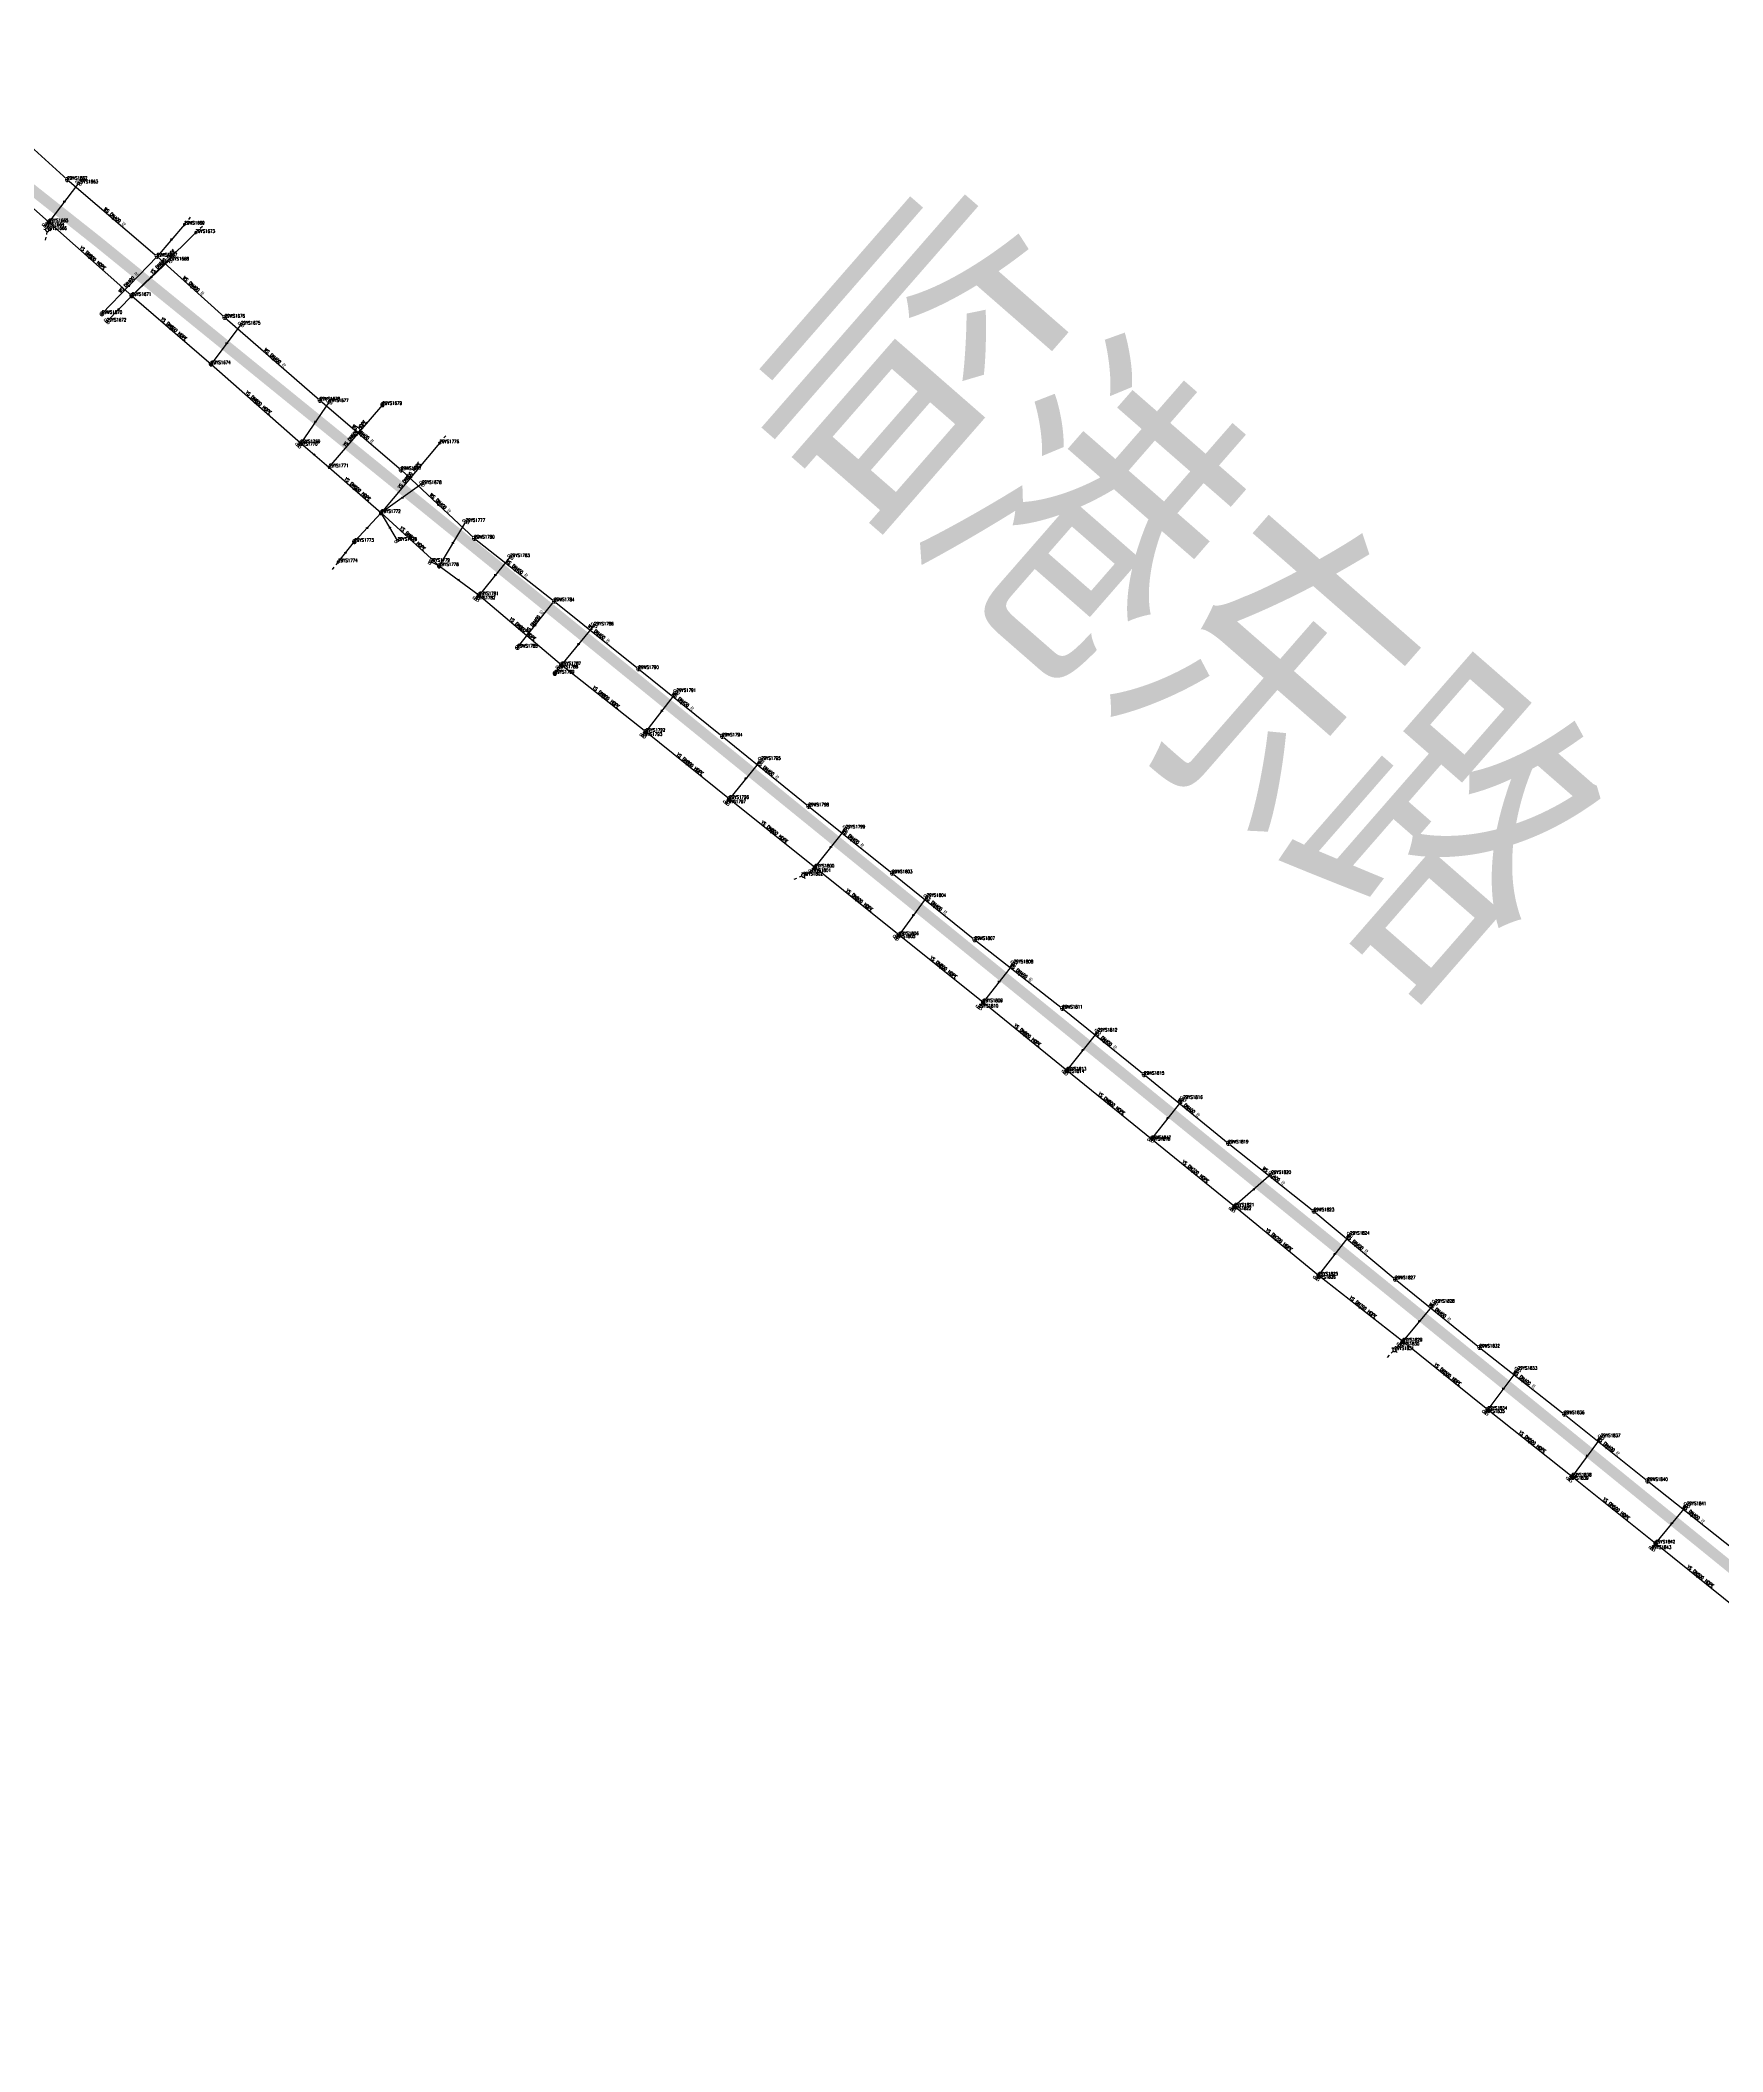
# Model space of a CAD drawing. Extents: x 78813 to 99477, y 2421021 to 2448125.
# Drawn here: x 86243 to 86710, y 2429294 to 2429853 of the extents above; entities that cross this region are included whole.
import ezdxf
from ezdxf.enums import TextEntityAlignment as Align

# ---------------------------------------------------------------- set-up
doc = ezdxf.new("R2010")
doc.units = 0
doc.set_wipeout_variables(frame=1)
doc.layers.get('0').update_dxf_attribs({"linetype": 'CONTINUOUS'})
for name, color, linetype in [('DX_WS', 16, 'CONTINUOUS'), ('DX_YS', 42, 'CONTINUOUS'), ('道路', 5, 'CONTINUOUS')]:
    doc.layers.add(name, color=color, linetype=linetype)
for name, color, linetype, true_color in [('WSLINE', 7, 'CONTINUOUS', 0x7f0000), ('YSANNEXE', 7, 'CONTINUOUS', 0xcc9900), ('YSLINE', 7, 'CONTINUOUS', 0xcc9900)]:
    doc.layers.add(name, color=color, linetype=linetype, true_color=true_color)
doc.layers.add('道路名称', color=7, linetype='CONTINUOUS', lineweight=0)
doc.styles.add('CcNameZT', font='txt.SHX', dxfattribs={"width": 0.8, "bigfont": 'HZTXT.SHX'})
doc.styles.get("Standard").update_dxf_attribs({"font": 'txt.shx', "bigfont": 'hztxt.shx'})
doc.styles.add('宋体0.7', font='', dxfattribs={"width": 0.7})
doc.styles.get('宋体0.7').set_extended_font_data('SimSun')

# ---------------------------------------------------------------- blocks, each defined once
blk = doc.blocks.new('PS污水井')
blk.add_lwpolyline([(1, 0), (1, 0.1), (1, 0.1), (1, 0.2), (1, 0.3), (0.9, 0.3), (0.9, 0.4), (0.9, 0.5), (0.8, 0.5), (0.8, 0.6), (0.8, 0.6), (0.7, 0.7), (0.7, 0.7), (0.6, 0.8), (0.6, 0.8), (0.5, 0.9), (0.4, 0.9), (0.4, 0.9), (0.3, 1), (0.2, 1), (0.2, 1), (0.1, 1), (0, 1), (0, 1), (-0.1, 1), (-0.2, 1), (-0.2, 1), (-0.3, 1), (-0.4, 0.9), (-0.4, 0.9), (-0.5, 0.9), (-0.6, 0.8), (-0.6, 0.8), (-0.7, 0.7), (-0.7, 0.7), (-0.8, 0.6), (-0.8, 0.6), (-0.8, 0.5), (-0.9, 0.5), (-0.9, 0.4), (-0.9, 0.3), (-1, 0.3), (-1, 0.2), (-1, 0.1), (-1, 0.1), (-1, 0), (-1, -0.1), (-1, -0.1), (-1, -0.2), (-1, -0.3), (-0.9, -0.3), (-0.9, -0.4), (-0.9, -0.5), (-0.8, -0.5), (-0.8, -0.6), (-0.8, -0.6), (-0.7, -0.7), (-0.7, -0.7), (-0.6, -0.8), (-0.6, -0.8), (-0.5, -0.9), (-0.4, -0.9), (-0.4, -0.9), (-0.3, -1), (-0.2, -1), (-0.2, -1), (-0.1, -1), (0, -1), (0, -1), (0.1, -1), (0.2, -1), (0.2, -1), (0.3, -1), (0.4, -0.9), (0.4, -0.9), (0.5, -0.9), (0.6, -0.8), (0.6, -0.8), (0.7, -0.7), (0.7, -0.7), (0.8, -0.6), (0.8, -0.6), (0.8, -0.5), (0.9, -0.5), (0.9, -0.4), (0.9, -0.3), (1, -0.3), (1, -0.2), (1, -0.1), (1, 0)], close=True)
blk.add_wipeout([(1, 0), (1, 0.1), (1, 0.1), (1, 0.2), (1, 0.3), (0.9, 0.3), (0.9, 0.4), (0.9, 0.5), (0.8, 0.5), (0.8, 0.6), (0.8, 0.6), (0.7, 0.7), (0.7, 0.7), (0.6, 0.8), (0.6, 0.8), (0.5, 0.9), (0.4, 0.9), (0.4, 0.9), (0.3, 1), (0.2, 1), (0.2, 1), (0.1, 1), (0, 1), (0, 1), (-0.1, 1), (-0.2, 1), (-0.2, 1), (-0.3, 1), (-0.4, 0.9), (-0.4, 0.9), (-0.5, 0.9), (-0.6, 0.8), (-0.6, 0.8), (-0.7, 0.7), (-0.7, 0.7), (-0.8, 0.6), (-0.8, 0.6), (-0.8, 0.5), (-0.9, 0.5), (-0.9, 0.4), (-0.9, 0.3), (-1, 0.3), (-1, 0.2), (-1, 0.1), (-1, 0.1), (-1, 0), (-1, -0.1), (-1, -0.1), (-1, -0.2), (-1, -0.3), (-0.9, -0.3), (-0.9, -0.4), (-0.9, -0.5), (-0.8, -0.5), (-0.8, -0.6), (-0.8, -0.6), (-0.7, -0.7), (-0.7, -0.7), (-0.6, -0.8), (-0.6, -0.8), (-0.5, -0.9), (-0.4, -0.9), (-0.4, -0.9), (-0.3, -1), (-0.2, -1), (-0.2, -1), (-0.1, -1), (0, -1), (0, -1), (0.1, -1), (0.2, -1), (0.2, -1), (0.3, -1), (0.4, -0.9), (0.4, -0.9), (0.5, -0.9), (0.6, -0.8), (0.6, -0.8), (0.7, -0.7), (0.7, -0.7), (0.8, -0.6), (0.8, -0.6), (0.8, -0.5), (0.9, -0.5), (0.9, -0.4), (0.9, -0.3), (1, -0.3), (1, -0.2), (1, -0.1)])
for p, q in [((-1, 0), (0, 0)), ((0, 1), (0, 0)), ((0, 0), (0, -1)), ((0, 0), (1, 0))]:
    blk.add_line(p, q)
blk = doc.blocks.new('PS非普查')
blk.add_lwpolyline([(3.7, 0), (5.3, 0)])
blk.add_wipeout([(0.5, 0), (0.5, 0), (0.5, 0.1), (0.5, 0.1), (0.5, 0.1), (0.5, 0.2), (0.5, 0.2), (0.4, 0.2), (0.4, 0.3), (0.4, 0.3), (0.4, 0.3), (0.4, 0.3), (0.3, 0.4), (0.3, 0.4), (0.3, 0.4), (0.2, 0.4), (0.2, 0.4), (0.2, 0.5), (0.2, 0.5), (0.1, 0.5), (0.1, 0.5), (0.1, 0.5), (0, 0.5), (0, 0.5), (-0.1, 0.5), (-0.1, 0.5), (-0.1, 0.5), (-0.2, 0.5), (-0.2, 0.5), (-0.2, 0.4), (-0.3, 0.4), (-0.3, 0.4), (-0.3, 0.4), (-0.3, 0.4), (-0.4, 0.3), (-0.4, 0.3), (-0.4, 0.3), (-0.4, 0.3), (-0.4, 0.2), (-0.5, 0.2), (-0.5, 0.2), (-0.5, 0.1), (-0.5, 0.1), (-0.5, 0.1), (-0.5, 0), (-0.5, 0), (-0.5, 0), (-0.5, -0.1), (-0.5, -0.1), (-0.5, -0.1), (-0.5, -0.2), (-0.5, -0.2), (-0.4, -0.2), (-0.4, -0.3), (-0.4, -0.3), (-0.4, -0.3), (-0.4, -0.3), (-0.3, -0.4), (-0.3, -0.4), (-0.3, -0.4), (-0.3, -0.4), (-0.2, -0.4), (-0.2, -0.5), (-0.2, -0.5), (-0.1, -0.5), (-0.1, -0.5), (-0.1, -0.5), (0, -0.5), (0, -0.5), (0.1, -0.5), (0.1, -0.5), (0.1, -0.5), (0.2, -0.5), (0.2, -0.5), (0.2, -0.4), (0.2, -0.4), (0.3, -0.4), (0.3, -0.4), (0.3, -0.4), (0.4, -0.3), (0.4, -0.3), (0.4, -0.3), (0.4, -0.3), (0.4, -0.2), (0.5, -0.2), (0.5, -0.2), (0.5, -0.1), (0.5, -0.1), (0.5, -0.1)])
blk.add_line((0.5, 0), (2.1, 0))
blk.add_lwpolyline([(0.5, 0), (0.5, 0), (0.5, 0.1), (0.5, 0.1), (0.5, 0.1), (0.5, 0.2), (0.5, 0.2), (0.4, 0.2), (0.4, 0.3), (0.4, 0.3), (0.4, 0.3), (0.4, 0.3), (0.3, 0.4), (0.3, 0.4), (0.3, 0.4), (0.2, 0.4), (0.2, 0.4), (0.2, 0.5), (0.2, 0.5), (0.1, 0.5), (0.1, 0.5), (0.1, 0.5), (0, 0.5), (0, 0.5), (-0.1, 0.5), (-0.1, 0.5), (-0.1, 0.5), (-0.2, 0.5), (-0.2, 0.5), (-0.2, 0.4), (-0.3, 0.4), (-0.3, 0.4), (-0.3, 0.4), (-0.3, 0.4), (-0.4, 0.3), (-0.4, 0.3), (-0.4, 0.3), (-0.4, 0.3), (-0.4, 0.2), (-0.5, 0.2), (-0.5, 0.2), (-0.5, 0.1), (-0.5, 0.1), (-0.5, 0.1), (-0.5, 0), (-0.5, 0), (-0.5, 0), (-0.5, -0.1), (-0.5, -0.1), (-0.5, -0.1), (-0.5, -0.2), (-0.5, -0.2), (-0.4, -0.2), (-0.4, -0.3), (-0.4, -0.3), (-0.4, -0.3), (-0.4, -0.3), (-0.3, -0.4), (-0.3, -0.4), (-0.3, -0.4), (-0.3, -0.4), (-0.2, -0.4), (-0.2, -0.5), (-0.2, -0.5), (-0.1, -0.5), (-0.1, -0.5), (-0.1, -0.5), (0, -0.5), (0, -0.5), (0.1, -0.5), (0.1, -0.5), (0.1, -0.5), (0.2, -0.5), (0.2, -0.5), (0.2, -0.4), (0.2, -0.4), (0.3, -0.4), (0.3, -0.4), (0.3, -0.4), (0.4, -0.3), (0.4, -0.3), (0.4, -0.3), (0.4, -0.3), (0.4, -0.2), (0.5, -0.2), (0.5, -0.2), (0.5, -0.1), (0.5, -0.1), (0.5, -0.1), (0.5, 0)], close=True)
blk = doc.blocks.new('LX')
for p, q in [((-0.866, 0.5), (0, 0)), ((0, 0), (-0.866, -0.5))]:
    blk.add_line(p, q)
blk = doc.blocks.new('PS雨水井')
blk.add_lwpolyline([(1, 0), (1, 0.1), (1, 0.1), (1, 0.2), (1, 0.3), (0.9, 0.3), (0.9, 0.4), (0.9, 0.5), (0.8, 0.5), (0.8, 0.6), (0.8, 0.6), (0.7, 0.7), (0.7, 0.7), (0.6, 0.8), (0.6, 0.8), (0.5, 0.9), (0.4, 0.9), (0.4, 0.9), (0.3, 1), (0.2, 1), (0.2, 1), (0.1, 1), (0, 1), (0, 1), (-0.1, 1), (-0.2, 1), (-0.2, 1), (-0.3, 1), (-0.4, 0.9), (-0.4, 0.9), (-0.5, 0.9), (-0.6, 0.8), (-0.6, 0.8), (-0.7, 0.7), (-0.7, 0.7), (-0.8, 0.6), (-0.8, 0.6), (-0.8, 0.5), (-0.9, 0.5), (-0.9, 0.4), (-0.9, 0.3), (-1, 0.3), (-1, 0.2), (-1, 0.1), (-1, 0.1), (-1, 0), (-1, -0.1), (-1, -0.1), (-1, -0.2), (-1, -0.3), (-0.9, -0.3), (-0.9, -0.4), (-0.9, -0.5), (-0.8, -0.5), (-0.8, -0.6), (-0.8, -0.6), (-0.7, -0.7), (-0.7, -0.7), (-0.6, -0.8), (-0.6, -0.8), (-0.5, -0.9), (-0.4, -0.9), (-0.4, -0.9), (-0.3, -1), (-0.2, -1), (-0.2, -1), (-0.1, -1), (0, -1), (0, -1), (0.1, -1), (0.2, -1), (0.2, -1), (0.3, -1), (0.4, -0.9), (0.4, -0.9), (0.5, -0.9), (0.6, -0.8), (0.6, -0.8), (0.7, -0.7), (0.7, -0.7), (0.8, -0.6), (0.8, -0.6), (0.8, -0.5), (0.9, -0.5), (0.9, -0.4), (0.9, -0.3), (1, -0.3), (1, -0.2), (1, -0.1), (1, 0)], close=True)
blk.add_wipeout([(1, 0), (1, 0.1), (1, 0.1), (1, 0.2), (1, 0.3), (0.9, 0.3), (0.9, 0.4), (0.9, 0.5), (0.8, 0.5), (0.8, 0.6), (0.8, 0.6), (0.7, 0.7), (0.7, 0.7), (0.6, 0.8), (0.6, 0.8), (0.5, 0.9), (0.4, 0.9), (0.4, 0.9), (0.3, 1), (0.2, 1), (0.2, 1), (0.1, 1), (0, 1), (0, 1), (-0.1, 1), (-0.2, 1), (-0.2, 1), (-0.3, 1), (-0.4, 0.9), (-0.4, 0.9), (-0.5, 0.9), (-0.6, 0.8), (-0.6, 0.8), (-0.7, 0.7), (-0.7, 0.7), (-0.8, 0.6), (-0.8, 0.6), (-0.8, 0.5), (-0.9, 0.5), (-0.9, 0.4), (-0.9, 0.3), (-1, 0.3), (-1, 0.2), (-1, 0.1), (-1, 0.1), (-1, 0), (-1, -0.1), (-1, -0.1), (-1, -0.2), (-1, -0.3), (-0.9, -0.3), (-0.9, -0.4), (-0.9, -0.5), (-0.8, -0.5), (-0.8, -0.6), (-0.8, -0.6), (-0.7, -0.7), (-0.7, -0.7), (-0.6, -0.8), (-0.6, -0.8), (-0.5, -0.9), (-0.4, -0.9), (-0.4, -0.9), (-0.3, -1), (-0.2, -1), (-0.2, -1), (-0.1, -1), (0, -1), (0, -1), (0.1, -1), (0.2, -1), (0.2, -1), (0.3, -1), (0.4, -0.9), (0.4, -0.9), (0.5, -0.9), (0.6, -0.8), (0.6, -0.8), (0.7, -0.7), (0.7, -0.7), (0.8, -0.6), (0.8, -0.6), (0.8, -0.5), (0.9, -0.5), (0.9, -0.4), (0.9, -0.3), (1, -0.3), (1, -0.2), (1, -0.1)])
for p, q in [((-1, 0), (0, 0)), ((-0.9, 0.5), (0, 0.5)), ((0, 1), (0, 0)), ((0, 0.5), (0.9, 0.5)), ((0, 0), (0, -1)), ((0, 0), (1, 0)), ((-0.9, -0.5), (0, -0.5)), ((0, -0.5), (0.9, -0.5))]:
    blk.add_line(p, q)
blk = doc.blocks.new('PS雨篦')
blk.add_lwpolyline([(-1.5, 0.5), (0, 0.5), (1.5, 0.5), (1.5, -0.5), (0, -0.5), (-1.5, -0.5)], close=True)
blk.add_wipeout([(-1.5, 0.5), (0, 0.5), (1.5, 0.5), (1.5, -0.5), (0, -0.5), (-1.5, -0.5)])
for p, q in [((-0.5, -0.5), (-0.5, 0.5)), ((0.5, -0.5), (0.5, 0.5))]:
    blk.add_line(p, q)
blk = doc.blocks.new('PS管线点')
blk.add_wipeout([(0.5, 0), (0.5, 0), (0.5, 0.1), (0.5, 0.1), (0.5, 0.1), (0.5, 0.2), (0.5, 0.2), (0.4, 0.2), (0.4, 0.3), (0.4, 0.3), (0.4, 0.3), (0.4, 0.3), (0.3, 0.4), (0.3, 0.4), (0.3, 0.4), (0.2, 0.4), (0.2, 0.4), (0.2, 0.5), (0.2, 0.5), (0.1, 0.5), (0.1, 0.5), (0.1, 0.5), (0, 0.5), (0, 0.5), (-0.1, 0.5), (-0.1, 0.5), (-0.1, 0.5), (-0.2, 0.5), (-0.2, 0.5), (-0.2, 0.4), (-0.3, 0.4), (-0.3, 0.4), (-0.3, 0.4), (-0.3, 0.4), (-0.4, 0.3), (-0.4, 0.3), (-0.4, 0.3), (-0.4, 0.3), (-0.4, 0.2), (-0.5, 0.2), (-0.5, 0.2), (-0.5, 0.1), (-0.5, 0.1), (-0.5, 0.1), (-0.5, 0), (-0.5, 0), (-0.5, 0), (-0.5, -0.1), (-0.5, -0.1), (-0.5, -0.1), (-0.5, -0.2), (-0.5, -0.2), (-0.4, -0.2), (-0.4, -0.3), (-0.4, -0.3), (-0.4, -0.3), (-0.4, -0.3), (-0.3, -0.4), (-0.3, -0.4), (-0.3, -0.4), (-0.3, -0.4), (-0.2, -0.4), (-0.2, -0.5), (-0.2, -0.5), (-0.1, -0.5), (-0.1, -0.5), (-0.1, -0.5), (0, -0.5), (0, -0.5), (0.1, -0.5), (0.1, -0.5), (0.1, -0.5), (0.2, -0.5), (0.2, -0.5), (0.2, -0.4), (0.2, -0.4), (0.3, -0.4), (0.3, -0.4), (0.3, -0.4), (0.4, -0.3), (0.4, -0.3), (0.4, -0.3), (0.4, -0.3), (0.4, -0.2), (0.5, -0.2), (0.5, -0.2), (0.5, -0.1), (0.5, -0.1), (0.5, -0.1)])
blk.add_lwpolyline([(0.5, 0), (0.5, 0), (0.5, 0.1), (0.5, 0.1), (0.5, 0.1), (0.5, 0.2), (0.5, 0.2), (0.4, 0.2), (0.4, 0.3), (0.4, 0.3), (0.4, 0.3), (0.4, 0.3), (0.3, 0.4), (0.3, 0.4), (0.3, 0.4), (0.2, 0.4), (0.2, 0.4), (0.2, 0.5), (0.2, 0.5), (0.1, 0.5), (0.1, 0.5), (0.1, 0.5), (0, 0.5), (0, 0.5), (-0.1, 0.5), (-0.1, 0.5), (-0.1, 0.5), (-0.2, 0.5), (-0.2, 0.5), (-0.2, 0.4), (-0.3, 0.4), (-0.3, 0.4), (-0.3, 0.4), (-0.3, 0.4), (-0.4, 0.3), (-0.4, 0.3), (-0.4, 0.3), (-0.4, 0.3), (-0.4, 0.2), (-0.5, 0.2), (-0.5, 0.2), (-0.5, 0.1), (-0.5, 0.1), (-0.5, 0.1), (-0.5, 0), (-0.5, 0), (-0.5, 0), (-0.5, -0.1), (-0.5, -0.1), (-0.5, -0.1), (-0.5, -0.2), (-0.5, -0.2), (-0.4, -0.2), (-0.4, -0.3), (-0.4, -0.3), (-0.4, -0.3), (-0.4, -0.3), (-0.3, -0.4), (-0.3, -0.4), (-0.3, -0.4), (-0.3, -0.4), (-0.2, -0.4), (-0.2, -0.5), (-0.2, -0.5), (-0.1, -0.5), (-0.1, -0.5), (-0.1, -0.5), (0, -0.5), (0, -0.5), (0.1, -0.5), (0.1, -0.5), (0.1, -0.5), (0.2, -0.5), (0.2, -0.5), (0.2, -0.4), (0.2, -0.4), (0.3, -0.4), (0.3, -0.4), (0.3, -0.4), (0.4, -0.3), (0.4, -0.3), (0.4, -0.3), (0.4, -0.3), (0.4, -0.2), (0.5, -0.2), (0.5, -0.2), (0.5, -0.1), (0.5, -0.1), (0.5, -0.1), (0.5, 0)], close=True)
blk = doc.blocks.new('PS预留口')
blk.add_lwpolyline([(4.2, 0), (5.8, 0)])
blk.add_wipeout([(1, 0), (1, 0.1), (1, 0.1), (1, 0.2), (1, 0.3), (0.9, 0.3), (0.9, 0.4), (0.9, 0.5), (0.8, 0.5), (0.8, 0.6), (0.8, 0.6), (0.7, 0.7), (0.7, 0.7), (0.6, 0.8), (0.6, 0.8), (0.5, 0.9), (0.4, 0.9), (0.4, 0.9), (0.3, 1), (0.2, 1), (0.2, 1), (0.1, 1), (0, 1), (0, 1), (-0.1, 1), (-0.2, 1), (-0.2, 1), (-0.3, 1), (-0.4, 0.9), (-0.4, 0.9), (-0.5, 0.9), (-0.6, 0.8), (-0.6, 0.8), (-0.7, 0.7), (-0.7, 0.7), (-0.8, 0.6), (-0.8, 0.6), (-0.8, 0.5), (-0.9, 0.5), (-0.9, 0.4), (-0.9, 0.3), (-1, 0.3), (-1, 0.2), (-1, 0.1), (-1, 0.1), (-1, 0), (-1, -0.1), (-1, -0.1), (-1, -0.2), (-1, -0.3), (-0.9, -0.3), (-0.9, -0.4), (-0.9, -0.5), (-0.8, -0.5), (-0.8, -0.6), (-0.8, -0.6), (-0.7, -0.7), (-0.7, -0.7), (-0.6, -0.8), (-0.6, -0.8), (-0.5, -0.9), (-0.4, -0.9), (-0.4, -0.9), (-0.3, -1), (-0.2, -1), (-0.2, -1), (-0.1, -1), (0, -1), (0, -1), (0.1, -1), (0.2, -1), (0.2, -1), (0.3, -1), (0.4, -0.9), (0.4, -0.9), (0.5, -0.9), (0.6, -0.8), (0.6, -0.8), (0.7, -0.7), (0.7, -0.7), (0.8, -0.6), (0.8, -0.6), (0.8, -0.5), (0.9, -0.5), (0.9, -0.4), (0.9, -0.3), (1, -0.3), (1, -0.2), (1, -0.1)])
blk.add_line((1, 0), (2.6, 0))
blk.add_lwpolyline([(1, 0), (1, 0.1), (1, 0.1), (1, 0.2), (1, 0.3), (0.9, 0.3), (0.9, 0.4), (0.9, 0.5), (0.8, 0.5), (0.8, 0.6), (0.8, 0.6), (0.7, 0.7), (0.7, 0.7), (0.6, 0.8), (0.6, 0.8), (0.5, 0.9), (0.4, 0.9), (0.4, 0.9), (0.3, 1), (0.2, 1), (0.2, 1), (0.1, 1), (0, 1), (0, 1), (-0.1, 1), (-0.2, 1), (-0.2, 1), (-0.3, 1), (-0.4, 0.9), (-0.4, 0.9), (-0.5, 0.9), (-0.6, 0.8), (-0.6, 0.8), (-0.7, 0.7), (-0.7, 0.7), (-0.8, 0.6), (-0.8, 0.6), (-0.8, 0.5), (-0.9, 0.5), (-0.9, 0.4), (-0.9, 0.3), (-1, 0.3), (-1, 0.2), (-1, 0.1), (-1, 0.1), (-1, 0), (-1, -0.1), (-1, -0.1), (-1, -0.2), (-1, -0.3), (-0.9, -0.3), (-0.9, -0.4), (-0.9, -0.5), (-0.8, -0.5), (-0.8, -0.6), (-0.8, -0.6), (-0.7, -0.7), (-0.7, -0.7), (-0.6, -0.8), (-0.6, -0.8), (-0.5, -0.9), (-0.4, -0.9), (-0.4, -0.9), (-0.3, -1), (-0.2, -1), (-0.2, -1), (-0.1, -1), (0, -1), (0, -1), (0.1, -1), (0.2, -1), (0.2, -1), (0.3, -1), (0.4, -0.9), (0.4, -0.9), (0.5, -0.9), (0.6, -0.8), (0.6, -0.8), (0.7, -0.7), (0.7, -0.7), (0.8, -0.6), (0.8, -0.6), (0.8, -0.5), (0.9, -0.5), (0.9, -0.4), (0.9, -0.3), (1, -0.3), (1, -0.2), (1, -0.1), (1, 0)], close=True)
for points in [[(0, 1), (0, 2)], [(0, -2), (0, -1)]]:
    blk.add_lwpolyline(points)

msp = doc.modelspace()

# ---------------------------------------------------------------- linework, layer by layer
at = {"layer": 'WSLINE'}
for p, q in [((86227.68, 2429834.66), (86250.16, 2429814.29)), ((86250.16, 2429814.29), (86275.1, 2429792.98)), ((86282.69, 2429801.84), (86275.1, 2429792.98)), ((86259.8, 2429777.03), (86275.1, 2429792.98)), ((86275.1, 2429792.98), (86293.89, 2429776)), ((86293.89, 2429776), (86320.31, 2429753.02)), ((86320.31, 2429753.02), (86342.88, 2429733.7)), ((86342.88, 2429733.7), (86363.22, 2429714.67)), ((86363.22, 2429714.67), (86385.41, 2429697.27)), ((86375.18, 2429684.38), (86385.41, 2429697.27)), ((86385.41, 2429697.27), (86408.8, 2429678.46)), ((86408.8, 2429678.46), (86432.04, 2429659.72)), ((86432.04, 2429659.72), (86456.03, 2429640.32)), ((86456.03, 2429640.32), (86479.25, 2429621.74)), ((86479.25, 2429621.74), (86502.16, 2429603.25)), ((86502.16, 2429603.25), (86526.51, 2429584.19)), ((86526.51, 2429584.19), (86549.18, 2429565.79)), ((86549.18, 2429565.79), (86572.57, 2429546.73)), ((86572.57, 2429546.73), (86596.35, 2429527.88)), ((86596.35, 2429527.88), (86618.93, 2429509.01)), ((86618.93, 2429509.01), (86642.35, 2429490.05)), ((86642.35, 2429490.05), (86665.85, 2429471.56)), ((86665.85, 2429471.56), (86688.98, 2429452.99)), ((86688.98, 2429452.99), (86713.13, 2429433.83))]:
    msp.add_line(p, q, dxfattribs=at)
at = {"layer": 'YSLINE'}
for p, q in [((86226.27, 2429819.13), (86245.06, 2429802.52)), ((86243.96, 2429801.42), (86245.06, 2429802.52)), ((86244.64, 2429800.37), (86245.06, 2429802.52)), ((86245.06, 2429802.52), (86268.07, 2429782.04)), ((86268.07, 2429782.04), (86290.12, 2429763.08)), ((86290.12, 2429763.08), (86315, 2429741.15)), ((86314.3, 2429740.45), (86315, 2429741.15)), ((86315, 2429741.15), (86322.86, 2429734.44)), ((86322.86, 2429734.44), (86337.34, 2429721.78)), ((86348.68, 2429729.81), (86337.34, 2429721.78)), ((86329.91, 2429713.77), (86337.34, 2429721.78)), ((86337.34, 2429721.78), (86353.46, 2429707.03)), ((86341.9, 2429714.07), (86337.34, 2429721.78)), ((86325.4, 2429708.12), (86329.91, 2429713.77)), ((86351.02, 2429708.24), (86353.46, 2429707.03)), ((86353.46, 2429707.03), (86364.54, 2429698.95)), ((86373.21, 2429709.53), (86364.54, 2429698.95)), ((86363.62, 2429697.77), (86364.54, 2429698.95)), ((86396.49, 2429690.56), (86387.41, 2429679.55)), ((86385.57, 2429677.19), (86387.41, 2429679.55)), ((86386.6, 2429678.62), (86387.41, 2429679.55)), ((86419.37, 2429672.08), (86410.81, 2429661.03)), ((86409.96, 2429659.88), (86410.81, 2429661.03)), ((86442.88, 2429653.22), (86434.03, 2429642.4)), ((86433.17, 2429641.17), (86434.03, 2429642.4)), ((86466.34, 2429634.19), (86457.77, 2429623.35)), ((86456.8, 2429622.1), (86457.77, 2429623.35)), ((86454.57, 2429621.12), (86456.8, 2429622.1)), ((86488.82, 2429615.16), (86481.17, 2429604.57)), ((86480.23, 2429603.75), (86481.17, 2429604.57)), ((86512.98, 2429596.73), (86504.5, 2429585.95)), ((86503.31, 2429584.46), (86504.5, 2429585.95)), ((86536.34, 2429577.77), (86527.72, 2429566.99)), ((86527.15, 2429566.33), (86527.72, 2429566.99)), ((86560.04, 2429559.1), (86551.24, 2429547.94)), ((86551.05, 2429547.51), (86551.24, 2429547.94)), ((86584.58, 2429538.26), (86574.33, 2429529.23)), ((86573.55, 2429528.23), (86574.33, 2429529.23)), ((86606.38, 2429521.37), (86597.62, 2429510.07)), ((86596.98, 2429509.16), (86597.62, 2429510.07)), ((86630, 2429502.48), (86621.03, 2429491.75)), ((86618.74, 2429489.38), (86621.03, 2429491.75)), ((86620.2, 2429490.64), (86621.03, 2429491.75)), ((86652.96, 2429483.89), (86644.61, 2429472.79)), ((86643.92, 2429471.93), (86644.61, 2429472.79)), ((86676.07, 2429465.17), (86668.02, 2429454.24)), ((86667.19, 2429453.34), (86668.02, 2429454.24)), ((86699.91, 2429446.28), (86691.23, 2429435.67)), ((86690.17, 2429434.11), (86691.23, 2429435.67)), ((86691.23, 2429435.67), (86714.81, 2429416.69))]:
    msp.add_line(p, q, dxfattribs=at)

# ---------------------------------------------------------------- block references
at = {"layer": 'DX_WS', "yscale": 0.5, "zscale": 0.5}
for p, xscale, rotation in [((86262.63, 2429803.63), 0.4999999999380287, 139.7104466212795), ((86278.9, 2429797.41), 0.5000000001008229, 229.1831180618362), ((86267.45, 2429785.01), 0.5000000000947901, 46.40958141678438), ((86284.49, 2429784.49), 0.5000000000663578, 137.9915732197241), ((86307.1, 2429764.51), 0.4999999999592625, 139.1374888230383), ((86331.6, 2429743.36), 0.4999999999592625, 139.1374888230383), ((86353.05, 2429724.18), 0.500000000099427, 136.8456576255853), ((86374.31, 2429705.97), 0.4999999998617359, 142.0022778121867), ((86380.29, 2429690.83), 0.5000000001003929, 51.56620157030893), ((86397.11, 2429687.86), 0.4999999999531876, 141.429320004738), ((86420.42, 2429669.09), 0.500000000052436, 140.8563621943816), ((86444.04, 2429650.02), 0.500000000052436, 140.8563621943816), ((86467.64, 2429631.03), 0.4999999999531876, 141.429320004738), ((86490.7, 2429612.5), 0.500000000052436, 140.8563621943816), ((86514.33, 2429593.72), 0.4999999998617359, 142.0022778121867), ((86537.85, 2429574.99), 0.500000000052436, 140.8563621943816), ((86560.88, 2429556.26), 0.500000000052436, 140.8563621943816), ((86584.46, 2429537.3), 0.4999999999531876, 141.429320004738), ((86607.64, 2429518.44), 0.4999999999182879, 140.2834044187576), ((86630.64, 2429499.53), 0.500000000052436, 140.8563621943816), ((86654.1, 2429480.81), 0.4999999998617359, 142.0022778121867), ((86677.41, 2429462.27), 0.4999999999531876, 141.429320004738), ((86701.05, 2429443.41), 0.4999999999531876, 141.429320004738)]:
    msp.add_blockref('LX', p, dxfattribs=dict(at, xscale=xscale, rotation=rotation))
at = {"layer": 'YSANNEXE'}
for p, xscale, yscale, zscale, rotation in [((86249.19, 2429807.9), 0.4999999998661996, 0.5, 0.5, 232.6208648115304), ((86256.57, 2429792.28), 0.4999999998866608, 0.5, 0.5, 318.5645341074481), ((86273.3, 2429786.96), 0.4999999999186057, 0.5, 0.5, 223.453540091652), ((86279.1, 2429772.56), 0.5000000001204519, 0.5, 0.5, 319.1374918729616), ((86294.27, 2429768.57), 0.4999999998661996, 0.5, 0.5, 232.6208648115304), ((86302.56, 2429752.11), 0.4999999998866608, 0.5, 0.5, 318.5645341074481), ((86318.95, 2429746.86), 0.4999999998141109, 0.5, 0.5, 235.4856537845404), ((86330.29, 2429743.11), 0.5000000001008229, 0.5, 0.5, 229.1831180618362), ((86318.93, 2429737.79), 0.4999999999088414, 0.5, 0.5, 319.7104496964721), ((86330.1, 2429728.11), 0.4999999998866608, 0.5, 0.5, 318.5645341074481), ((86343.01, 2429725.8), 0.5000000000289987, 0.5, 0.5, 215.4321309752253), ((86333.62, 2429717.78), 0.5000000000658894, 0.5, 0.5, 46.98253920664027), ((86357.13, 2429713.15), 0.499999999921607, 0.5, 0.5, 238.9234005642224), ((86359, 2429702.99), 0.500000000044089, 0.5, 0.5, 323.7211542417652), ((86368.87, 2429704.24), 0.4999999999756738, 0.5, 0.5, 230.9019914346831), ((86375.98, 2429689.25), 0.4999999999088414, 0.5, 0.5, 319.7104496964721), ((86391.95, 2429685.06), 0.4999999999526228, 0.5, 0.5, 230.3290336375206), ((86399.11, 2429670.29), 0.4999999999494236, 0.5, 0.5, 321.4293230756611), ((86415.09, 2429666.56), 0.5000000000145047, 0.5, 0.5, 232.0479070295271), ((86422.42, 2429651.71), 0.4999999999494236, 0.5, 0.5, 321.4293230756611), ((86438.45, 2429647.81), 0.4999999999756738, 0.5, 0.5, 230.9019914346831), ((86445.9, 2429632.87), 0.4999999999494236, 0.5, 0.5, 321.4293230756611), ((86462.05, 2429628.77), 0.5000000000003901, 0.5000000000003901, 0.5000000000003901, 231.4749492322617), ((86469.47, 2429613.96), 0.4999999999494236, 0.5, 0.5, 321.4293230756611), ((86485, 2429609.87), 0.5000000000126361, 0.5, 0.5, 234.3397382101595), ((86492.83, 2429595.26), 0.4999999999494236, 0.5, 0.5, 321.4293230756611), ((86508.74, 2429591.34), 0.5000000000145047, 0.5, 0.5, 232.0479070295271), ((86516.11, 2429576.47), 0.4999999999499777, 0.5, 0.5, 320.8563652809367), ((86532.03, 2429572.38), 0.5000000000003901, 0.5000000000003901, 0.5000000000003901, 231.4749492322617), ((86539.48, 2429557.47), 0.4999999999499777, 0.5, 0.5, 320.8563652809367), ((86555.64, 2429553.52), 0.5000000000003901, 0.5000000000003901, 0.5000000000003901, 231.4749492322617), ((86562.78, 2429538.59), 0.4999999999499777, 0.5, 0.5, 320.8563652809367), ((86579.46, 2429533.75), 0.5000000000164332, 0.5, 0.5, 221.1617089229225), ((86585.98, 2429519.65), 0.5000000000007491, 0.5000000000007491, 0.5000000000007491, 320.2834074789125), ((86602, 2429515.72), 0.5000000000145047, 0.5, 0.5, 232.0479070295271), ((86609.32, 2429500.91), 0.4999999999654123, 0.5, 0.5, 322.0022808685885), ((86625.51, 2429497.11), 0.4999999999526228, 0.5, 0.5, 230.3290336375206), ((86632.82, 2429482.27), 0.4999999999494236, 0.5, 0.5, 321.4293230756611), ((86648.79, 2429478.34), 0.4999999999587626, 0.5, 0.5, 233.1938226147921), ((86656.32, 2429463.52), 0.4999999999494236, 0.5, 0.5, 321.4293230756611), ((86672.05, 2429459.71), 0.5000000001360696, 0.5, 0.5, 233.7667804250902), ((86679.62, 2429444.96), 0.4999999999494236, 0.5, 0.5, 321.4293230756611), ((86695.57, 2429440.98), 0.4999999999756738, 0.5, 0.5, 230.9019914346831), ((86703.02, 2429426.18), 0.4999999999494236, 0.5, 0.5, 321.4293230756611)]:
    msp.add_blockref('LX', p, dxfattribs=dict(at, xscale=xscale, yscale=yscale, zscale=zscale, rotation=rotation))

# ---------------------------------------------------------------- texts
at = {"layer": 'DX_WS', "style": 'CcNameZT', "width": 0.8}
for rotation, p in [(319.495, (86262.79, 2429803.82, 1.81)), (46.1898, (86267.27, 2429785.18, 2.32)), (317.8916, (86284.66, 2429784.68, 1.91)), (318.9951, (86307.27, 2429764.7, 1.9)), (319.4184, (86331.76, 2429743.55, 1.6)), (316.9161, (86353.22, 2429724.37, 1.98)), (321.8866, (86374.47, 2429706.17, 2.29)), (321.2001, (86397.26, 2429688.06, 2.31)), (321.1151, (86420.58, 2429669.28, 2.46)), (321.0464, (86444.19, 2429650.21, 2.37)), (321.3387, (86467.8, 2429631.23, 2.55)), (321.0909, (86490.86, 2429612.69, 2.49)), (321.937, (86514.49, 2429593.92, 2.57)), (320.9528, (86538, 2429575.18, 2.69)), (320.8144, (86561.04, 2429556.45, 2.73)), (321.5956, (86584.62, 2429537.5, 2.54)), (320.1054, (86607.8, 2429518.63, 2.68)), (321.0183, (86630.79, 2429499.72, 2.69)), (321.8032, (86654.25, 2429481, 2.7)), (321.2304, (86677.57, 2429462.47, 2.81)), (321.5788, (86701.21, 2429443.6, 2.85))]:
    msp.add_text(' WS DN400 砼', height=0.9, rotation=rotation, dxfattribs=at).set_placement(p, align=Align.CENTER)
at = {"layer": 'DX_YS', "style": 'CcNameZT', "width": 0.8}
for s, rotation, p in [(' YS DN600 HDPE', 318.3294, (86256.73, 2429792.46, 2.88)), (' YS DN600 HDPE', 319.3124, (86279.26, 2429772.75, 3.05)), (' YS DN600 HDPE', 318.5973, (86302.73, 2429752.3, 2.84)), (' YS DN600 HDPE', 49.4371, (86330.1, 2429743.27, 3.16)), (' YS DN600 HDPE', 318.8308, (86330.27, 2429728.3, 2.98)), (' YS DN800 HDPE', 321.6419, (86399.27, 2429670.49, 3.07)), (' YS DN800 HDPE', 321.2458, (86422.58, 2429651.91, 2.93)), (' YS DN800 HDPE', 321.2546, (86446.05, 2429633.07, 2.87)), (' YS DN800 HDPE', 321.2576, (86469.63, 2429614.15, 2.98)), (' YS DN800 HDPE', 321.4094, (86492.99, 2429595.45, 3.04)), (' YS DN800 HDPE', 320.7649, (86516.27, 2429576.67, 3.02)), (' YS DN800 HDPE', 320.9984, (86539.63, 2429557.66, 3.15)), (' YS DN700 HDPE', 320.988, (86562.94, 2429538.78, 3.21)), (' YS DN700 HDPE', 320.5439, (86586.14, 2429519.84, 3.12)), (' YS DN700 HDPE', 321.9556, (86609.48, 2429501.1, 3.19)), (' YS DN500 HDPE', 321.1979, (86632.97, 2429482.46, 3.19)), (' YS DN500 HDPE', 321.6158, (86656.47, 2429463.71, 3.28)), (' YS DN500 HDPE', 321.3284, (86679.78, 2429445.15, 3.29)), (' YS DN500 HDPE', 321.1625, (86703.17, 2429426.37, 3.21))]:
    msp.add_text(s, height=0.9, rotation=rotation, dxfattribs=at).set_placement(p, align=Align.CENTER)

# ---------------------------------------------------------------- next in the draw order: block references
at = {"layer": 'DX_WS', "xscale": 0.5, "yscale": 0.5, "zscale": 0.5}
for p in [(86250.16, 2429814.29, 1.8), (86275.1, 2429792.98, 1.81), (86259.8, 2429777.03, 2.32), (86293.89, 2429776, 1.91), (86320.31, 2429753.02, 1.9), (86342.88, 2429733.7, 1.6), (86363.22, 2429714.67, 1.98), (86385.41, 2429697.27, 2.29), (86375.18, 2429684.38, 2.52), (86408.8, 2429678.46, 2.31), (86432.04, 2429659.72, 2.46), (86456.03, 2429640.32, 2.37), (86479.25, 2429621.74, 2.55), (86502.16, 2429603.25, 2.49), (86526.51, 2429584.19, 2.57), (86549.18, 2429565.79, 2.69), (86572.57, 2429546.73, 2.73), (86596.35, 2429527.88, 2.54), (86618.93, 2429509.01, 2.68), (86642.35, 2429490.05, 2.69), (86665.85, 2429471.56, 2.7), (86688.98, 2429452.99, 2.78)]:
    msp.add_blockref('PS污水井', p, dxfattribs=at)
at = {"layer": 'DX_WS', "xscale": 0.5000000000379007, "yscale": 0.5, "zscale": 0.5, "rotation": 49.38006045783528}
msp.add_blockref('PS非普查', (86282.69, 2429801.84, 2.17), dxfattribs=at)
at = {"layer": 'DX_YS', "xscale": 0.5, "yscale": 0.5, "zscale": 0.5}
msp.add_blockref('PS雨水井', (86329.91, 2429713.77, 3.04), dxfattribs=at)
at = {"layer": 'DX_YS', "yscale": 0.5, "zscale": 0.5}
for name, p, xscale, rotation in [('PS雨篦', (86341.9, 2429714.07, 3.85), 0.5000000001151287, 30.6060192251255), ('PS非普查', (86325.4, 2429708.12, 3.08), 0.499999999822747, 231.4218483672758), ('PS雨篦', (86373.21, 2429709.53, 4.18), 0.5000000000213547, 140.6557635262764), ('PS雨篦', (86396.49, 2429690.56, 4.23), 0.5000000000025304, 140.5069416992954), ('PS雨篦', (86419.37, 2429672.08, 4.26), 0.5000000000615875, 142.2429471941626), ('PS雨篦', (86442.88, 2429653.22, 4.23), 0.5000000001147605, 140.7255911084904), ('PS雨篦', (86466.34, 2429634.19, 4.32), 0.5000000000281146, 141.6865479257348), ('PS雨篦', (86488.82, 2429615.16, 4.58), 0.5000000001195655, 144.1657037440206), ('PS雨篦', (86512.98, 2429596.73, 4.26), 0.4999999998712451, 141.804059597135), ('PS雨篦', (86536.34, 2429577.77, 4.39), 0.4999999999972782, 141.3220441731188), ('PS雨篦', (86560.04, 2429559.1, 4.45), 0.5000000000567864, 141.7231657375472), ('PS雨篦', (86584.58, 2429538.26, 4.5), 0.5000000001115579, 131.3686943749075), ('PS雨篦', (86606.38, 2429521.37, 4.39), 0.4999999998601575, 142.2276414406392), ('PS雨篦', (86630, 2429502.48, 4.22), 0.4999999999375516, 140.0937150117601), ('PS雨篦', (86652.96, 2429483.89, 4.27), 0.4999999999528078, 143.0402273491361), ('PS雨篦', (86676.07, 2429465.17, 4.21), 0.5000000000491758, 143.6299585264871), ('PS雨篦', (86699.91, 2429446.28, 4.25), 0.5000000000226245, 140.7058892412364)]:
    msp.add_blockref(name, p, dxfattribs=dict(at, xscale=xscale, rotation=rotation))

# ---------------------------------------------------------------- next in the draw order: linework, layer by layer
at = {"layer": 'YSLINE'}
for p, q in [((86253.32, 2429813.29), (86245.06, 2429802.52)), ((86285.81, 2429799.54), (86268.07, 2429782.04)), ((86278.53, 2429791.88), (86268.07, 2429782.04)), ((86261.15, 2429774.93), (86268.07, 2429782.04)), ((86298.42, 2429774.05), (86290.12, 2429763.08)), ((86322.9, 2429752.56), (86315, 2429741.15)), ((86337.71, 2429751.78), (86322.86, 2429734.44)), ((86353.56, 2429741.14), (86337.34, 2429721.78)), ((86360.8, 2429719.28), (86353.46, 2429707.03)), ((86364.54, 2429698.95), (86387.41, 2429679.55)), ((86387.41, 2429679.55), (86410.81, 2429661.03)), ((86410.81, 2429661.03), (86434.03, 2429642.4)), ((86434.03, 2429642.4), (86457.77, 2429623.35)), ((86457.77, 2429623.35), (86481.17, 2429604.57)), ((86481.17, 2429604.57), (86504.5, 2429585.95)), ((86504.5, 2429585.95), (86527.72, 2429566.99)), ((86527.72, 2429566.99), (86551.24, 2429547.94)), ((86551.24, 2429547.94), (86574.33, 2429529.23)), ((86574.33, 2429529.23), (86597.62, 2429510.07)), ((86597.62, 2429510.07), (86621.03, 2429491.75)), ((86621.03, 2429491.75), (86644.61, 2429472.79)), ((86644.61, 2429472.79), (86668.02, 2429454.24)), ((86668.02, 2429454.24), (86691.23, 2429435.67))]:
    msp.add_line(p, q, dxfattribs=at)

# ---------------------------------------------------------------- next in the draw order: block references
at = {"layer": 'YSANNEXE', "yscale": 0.5, "zscale": 0.5}
for p, xscale, rotation in [((86339.62, 2429717.93), 0.5000000000633974, 120.3211369729245), ((86345.4, 2429714.4), 0.4999999999256761, 317.4186185119841), ((86327.65, 2429710.94), 0.5000000001003929, 51.56620157030893)]:
    msp.add_blockref('LX', p, dxfattribs=dict(at, xscale=xscale, rotation=rotation))

# ---------------------------------------------------------------- next in the draw order: texts
at = {"layer": 'DX_WS', "style": 'CcNameZT', "width": 0.8}
for s, p in [('29WS1662', (86250.16, 2429814.29, 1.8)), ('29WS1669', (86282.69, 2429801.84, 2.17)), ('29WS1667', (86275.1, 2429792.98, 1.81)), ('29WS1670', (86259.8, 2429777.03, 2.32)), ('29WS1676', (86293.89, 2429776, 1.91)), ('29WS1678', (86320.31, 2429753.02, 1.9)), ('29WS1777', (86342.88, 2429733.7, 1.6)), ('29WS1780', (86363.22, 2429714.67, 1.98)), ('29WS1784', (86385.41, 2429697.27, 2.29)), ('29WS1785', (86375.18, 2429684.38, 2.52)), ('29WS1790', (86408.8, 2429678.46, 2.31)), ('29WS1794', (86432.04, 2429659.72, 2.46)), ('29WS1798', (86456.03, 2429640.32, 2.37)), ('29WS1803', (86479.25, 2429621.74, 2.55)), ('29WS1807', (86502.16, 2429603.25, 2.49)), ('29WS1811', (86526.51, 2429584.19, 2.57)), ('29WS1815', (86549.18, 2429565.79, 2.69)), ('29WS1819', (86572.57, 2429546.73, 2.73)), ('29WS1823', (86596.35, 2429527.88, 2.54)), ('29WS1827', (86618.93, 2429509.01, 2.68)), ('29WS1832', (86642.35, 2429490.05, 2.69)), ('29WS1836', (86665.85, 2429471.56, 2.7)), ('29WS1840', (86688.98, 2429452.99, 2.78))]:
    msp.add_text(s, height=0.9, dxfattribs=at).set_placement(p)
msp.add_text(' WS DN400 砼', height=0.9, rotation=51.5409, dxfattribs=at).set_placement((86380.1, 2429690.98, 2.52), align=Align.CENTER)
at = {"layer": 'DX_YS', "width": 0.8}
for s, p in [('29YS1773', (86329.91, 2429713.77, 3.04)), ('29YS1775', (86341.9, 2429714.07, 3.85)), ('29YS1774', (86325.4, 2429708.12, 3.08)), ('29YS1783', (86373.21, 2429709.53, 4.18)), ('29YS1786', (86396.49, 2429690.56, 4.23)), ('29YS1791', (86419.37, 2429672.08, 4.26)), ('29YS1795', (86442.88, 2429653.22, 4.23)), ('29YS1799', (86466.34, 2429634.19, 4.32)), ('29YS1804', (86488.82, 2429615.16, 4.58)), ('29YS1808', (86512.98, 2429596.73, 4.26)), ('29YS1812', (86536.34, 2429577.77, 4.39)), ('29YS1816', (86560.04, 2429559.1, 4.45)), ('29YS1820', (86584.58, 2429538.26, 4.5)), ('29YS1824', (86606.38, 2429521.37, 4.39)), ('29YS1828', (86630, 2429502.48, 4.22)), ('29YS1833', (86652.96, 2429483.89, 4.27)), ('29YS1837', (86676.07, 2429465.17, 4.21)), ('29YS1841', (86699.91, 2429446.28, 4.25))]:
    msp.add_text(s, height=0.9, dxfattribs=at).set_placement(p)
at = {"layer": 'DX_YS', "style": 'CcNameZT', "width": 0.8}
msp.add_text(' YS DN800 HDPE', height=0.9, rotation=319.6904, dxfattribs=at).set_placement((86376.14, 2429689.44, 2.92), align=Align.CENTER)

# ---------------------------------------------------------------- next in the draw order: block references
at = {"layer": 'DX_YS', "yscale": 0.5, "zscale": 0.5}
for name, p, xscale, rotation in [('PS雨篦', (86253.32, 2429813.29, 3.51), 0.4999999999149129, 142.5186823277544), ('PS非普查', (86285.81, 2429799.54, 3.28), 0.4999999998744056, 44.62442007775515), ('PS雨篦', (86278.53, 2429791.88, 3.96), 0.5000000000452481, 133.2420774723196), ('PS雨篦', (86261.15, 2429774.93, 3.1), 0.499999999944912, 315.7555139325058), ('PS雨篦', (86298.42, 2429774.05, 3.72), 0.4999999999721976, 142.884306513737), ('PS雨篦', (86322.9, 2429752.56, 3.77), 0.5000000000090666, 145.3051074288545), ('PS雨篦', (86314.3, 2429740.45, 4.41), 0.5000000000506021, 315.1230401219343), ('PS非普查', (86353.56, 2429741.14, 3.02), 0.500000000154416, 50.03178350060682), ('PS雨篦', (86348.68, 2429729.81, 3.91), 0.4999999999194648, 125.3190658718276), ('PS雨篦', (86360.8, 2429719.28, 3.36), 0.4999999999908982, 149.097459091923)]:
    msp.add_blockref(name, p, dxfattribs=dict(at, xscale=xscale, rotation=rotation))
at = {"layer": 'DX_YS', "xscale": 0.5, "yscale": 0.5, "zscale": 0.5}
for name, p in [('PS雨水井', (86245.06, 2429802.52, 2.88)), ('PS雨水井', (86268.07, 2429782.04, 3.05)), ('PS雨水井', (86290.12, 2429763.08, 2.84)), ('PS雨水井', (86337.71, 2429751.78, 3.16)), ('PS管线点', (86322.86, 2429734.44, 2.98)), ('PS雨水井', (86337.34, 2429721.78, 3.05)), ('PS雨水井', (86353.46, 2429707.03, 3)), ('PS雨水井', (86364.54, 2429698.95, 2.92)), ('PS雨水井', (86387.41, 2429679.55, 3.07)), ('PS雨水井', (86410.81, 2429661.03, 2.93)), ('PS雨水井', (86434.03, 2429642.4, 2.87)), ('PS雨水井', (86457.77, 2429623.35, 2.98)), ('PS雨水井', (86481.17, 2429604.57, 3.04)), ('PS雨水井', (86504.5, 2429585.95, 3.02)), ('PS雨水井', (86527.72, 2429566.99, 3.15)), ('PS雨水井', (86551.24, 2429547.94, 3.21)), ('PS雨水井', (86574.33, 2429529.23, 3.12)), ('PS雨水井', (86597.62, 2429510.07, 3.19)), ('PS雨水井', (86621.03, 2429491.75, 3.19)), ('PS雨水井', (86644.61, 2429472.79, 3.28)), ('PS雨水井', (86668.02, 2429454.24, 3.29)), ('PS雨水井', (86691.23, 2429435.67, 3.21))]:
    msp.add_blockref(name, p, dxfattribs=at)

# ---------------------------------------------------------------- next in the draw order: block references
at = {"layer": 'DX_YS', "yscale": 0.5, "zscale": 0.5}
for name, p, xscale, rotation in [('PS雨篦', (86243.96, 2429801.42, 3.67), 0.5000000001613993, 314.8182740616168), ('PS雨篦', (86351.02, 2429708.24, 3.89), 0.5000000000731486, 243.6511228222555), ('PS雨篦', (86363.62, 2429697.77, 4.46), 0.4999999999609065, 322.2522210746202), ('PS雨篦', (86409.96, 2429659.88, 4.47), 0.5000000000707253, 323.4508591194976), ('PS雨篦', (86433.17, 2429641.17, 4.32), 0.5000000000527629, 325.0924083792222), ('PS预留口', (86454.57, 2429621.12, 4.66), 0.4999999999711705, 203.91231754666), ('PS雨篦', (86480.23, 2429603.75, 4.61), 0.5000000000277848, 310.7660089508046), ('PS雨篦', (86503.31, 2429584.46, 4.32), 0.4999999999068775, 321.4341037834965), ('PS雨篦', (86527.15, 2429566.33, 4.43), 0.4999999998538602, 319.5066069092871), ('PS雨篦', (86551.05, 2429547.51, 4.43), 0.5000000000450989, 336.6087114008408), ('PS雨篦', (86573.55, 2429528.23, 4.36), 0.4999999999388848, 322.0542517520096), ('PS雨篦', (86596.98, 2429509.16, 4.31), 0.5000000000665782, 324.6361814113779), ('PS雨篦', (86620.2, 2429490.64, 4.25), 0.5000000001281152, 323.4194724958684), ('PS雨篦', (86643.92, 2429471.93, 4.29), 0.5000000001154808, 321.0553024332568), ('PS雨篦', (86667.19, 2429453.34, 4.42), 0.4999999999157332, 317.2535322692329), ('PS雨篦', (86690.17, 2429434.11, 4.43), 0.5000000001100028, 325.905022027644)]:
    msp.add_blockref(name, p, dxfattribs=dict(at, xscale=xscale, rotation=rotation))
at = {"layer": 'DX_YS', "xscale": 0.5, "yscale": 0.5, "zscale": 0.5}
for p in [(86315, 2429741.15, 2.95), (86385.57, 2429677.19, 3.11)]:
    msp.add_blockref('PS雨水井', p, dxfattribs=at)
at = {"layer": 'YSANNEXE', "yscale": 0.5, "zscale": 0.5}
for p, xscale, rotation in [((86276.94, 2429790.79), 0.500000000074041, 224.5994556996546), ((86264.61, 2429778.48), 0.4999999998289463, 45.83662359235585), ((86345.45, 2429731.46), 0.4999999998278945, 229.7560758296854)]:
    msp.add_blockref('LX', p, dxfattribs=dict(at, xscale=xscale, rotation=rotation))

# ---------------------------------------------------------------- next in the draw order: texts
at = {"layer": 'DX_YS', "width": 0.8}
for s, p in [('29YS1663', (86253.32, 2429813.29, 3.51)), ('29YS1673', (86285.81, 2429799.54, 3.28)), ('29YS1668', (86278.53, 2429791.88, 3.96)), ('29YS1671', (86268.07, 2429782.04, 3.05)), ('29YS1672', (86261.15, 2429774.93, 3.1)), ('29YS1675', (86298.42, 2429774.05, 3.72)), ('29YS1674', (86290.12, 2429763.08, 2.84)), ('29YS1677', (86322.9, 2429752.56, 3.77)), ('29YS1679', (86337.71, 2429751.78, 3.16)), ('29YS1776', (86353.56, 2429741.14, 3.02)), ('29YS1771', (86322.86, 2429734.44, 2.98)), ('29YS1678', (86348.68, 2429729.81, 3.91)), ('29YS1772', (86337.34, 2429721.78, 3.05)), ('29YS1777', (86360.8, 2429719.28, 3.36))]:
    msp.add_text(s, height=0.9, dxfattribs=at).set_placement(p)
at = {"layer": 'DX_YS', "style": 'CcNameZT', "width": 0.8}
for rotation, p in [(44.6244, (86276.77, 2429790.97, 3.28)), (50.0318, (86345.26, 2429731.62, 3.02))]:
    msp.add_text(' YS DN600 HDPE', height=0.9, rotation=rotation, dxfattribs=at).set_placement(p, align=Align.CENTER)

# ---------------------------------------------------------------- next in the draw order: block references
at = {"layer": 'DX_YS', "yscale": 0.5, "zscale": 0.5}
for name, p, xscale, rotation in [('PS预留口', (86244.64, 2429800.37, 3.06), 0.5000000000297281, 258.8695489331039), ('PS雨篦', (86386.6, 2429678.62, 4.51), 0.4999999999847028, 318.7571164384989), ('PS雨篦', (86456.8, 2429622.1, 4.28), 0.4999999999301012, 321.965418505244), ('PS预留口', (86618.74, 2429489.38, 3.79), 0.4999999999764969, 226.0716300873385)]:
    msp.add_blockref(name, p, dxfattribs=dict(at, xscale=xscale, rotation=rotation))

# ---------------------------------------------------------------- next in the draw order: texts
at = {"layer": 'DX_YS', "width": 0.8}
for s, p in [('29YS1770', (86314.3, 2429740.45, 4.41)), ('29YS1769', (86315, 2429741.15, 2.95)), ('29YS1779', (86351.02, 2429708.24, 3.89)), ('29YS1778', (86353.46, 2429707.03, 3)), ('29YS1782', (86363.62, 2429697.77, 4.46)), ('29YS1781', (86364.54, 2429698.95, 2.92)), ('29YS1793', (86409.96, 2429659.88, 4.47)), ('29YS1792', (86410.81, 2429661.03, 2.93)), ('29YS1797', (86433.17, 2429641.17, 4.32)), ('29YS1796', (86434.03, 2429642.4, 2.87)), ('29YS1805', (86480.23, 2429603.75, 4.61)), ('29YS1806', (86481.17, 2429604.57, 3.04)), ('29YS1810', (86503.31, 2429584.46, 4.32)), ('29YS1809', (86504.5, 2429585.95, 3.02)), ('29YS1813', (86527.72, 2429566.99, 3.15)), ('29YS1814', (86527.15, 2429566.33, 4.43)), ('29YS1818', (86551.05, 2429547.51, 4.43)), ('29YS1817', (86551.24, 2429547.94, 3.21)), ('29YS1822', (86573.55, 2429528.23, 4.36)), ('29YS1821', (86574.33, 2429529.23, 3.12)), ('29YS1826', (86596.98, 2429509.16, 4.31)), ('29YS1825', (86597.62, 2429510.07, 3.19)), ('29YS1835', (86643.92, 2429471.93, 4.29)), ('29YS1834', (86644.61, 2429472.79, 3.28)), ('29YS1839', (86667.19, 2429453.34, 4.42)), ('29YS1838', (86668.02, 2429454.24, 3.29)), ('29YS1843', (86690.17, 2429434.11, 4.43)), ('29YS1842', (86691.23, 2429435.67, 3.21))]:
    msp.add_text(s, height=0.9, dxfattribs=at).set_placement(p)
at = {"layer": 'DX_YS', "style": 'CcNameZT', "width": 0.8}
msp.add_text(' YS DN800 HDPE', height=0.9, rotation=317.5369, dxfattribs=at).set_placement((86345.57, 2429714.59, 3.05), align=Align.CENTER)

# ---------------------------------------------------------------- next in the draw order: linework, layer by layer
at = {"layer": '道路', "const_width": 3, "flags": 128}
msp.add_lwpolyline([(85965.85, 2429933.55), (86073.09, 2429911.7), (86183.46, 2429856.57), (86258.43, 2429797.27), (86875.9, 2429295.99)], dxfattribs=at)

# ---------------------------------------------------------------- next in the draw order: texts
at = {"layer": 'DX_YS', "width": 0.8}
for s, p in [('29YS1664', (86243.96, 2429801.42, 3.67)), ('29YS1665', (86245.06, 2429802.52, 2.88)), ('29YS1666', (86244.64, 2429800.37, 3.06)), ('29YS1788', (86386.6, 2429678.62, 4.51)), ('29YS1787', (86387.41, 2429679.55, 3.07)), ('29YS1789', (86385.57, 2429677.19, 3.11)), ('29YS1800', (86457.77, 2429623.35, 2.98)), ('29YS1802', (86454.57, 2429621.12, 4.66)), ('29YS1801', (86456.8, 2429622.1, 4.28)), ('29YS1831', (86618.74, 2429489.38, 3.79)), ('29YS1830', (86620.2, 2429490.64, 4.25)), ('29YS1829', (86621.03, 2429491.75, 3.19))]:
    msp.add_text(s, height=0.9, dxfattribs=at).set_placement(p)
at = {"layer": '道路名称', "linetype": 'Continuous', "style": '宋体0.7', "width": 0.7}
msp.add_text('临港东路', height=70, rotation=318.8845, dxfattribs=at).set_placement((86559.6, 2429701.35), align=Align.MIDDLE)

doc.saveas('drawing.dxf')
